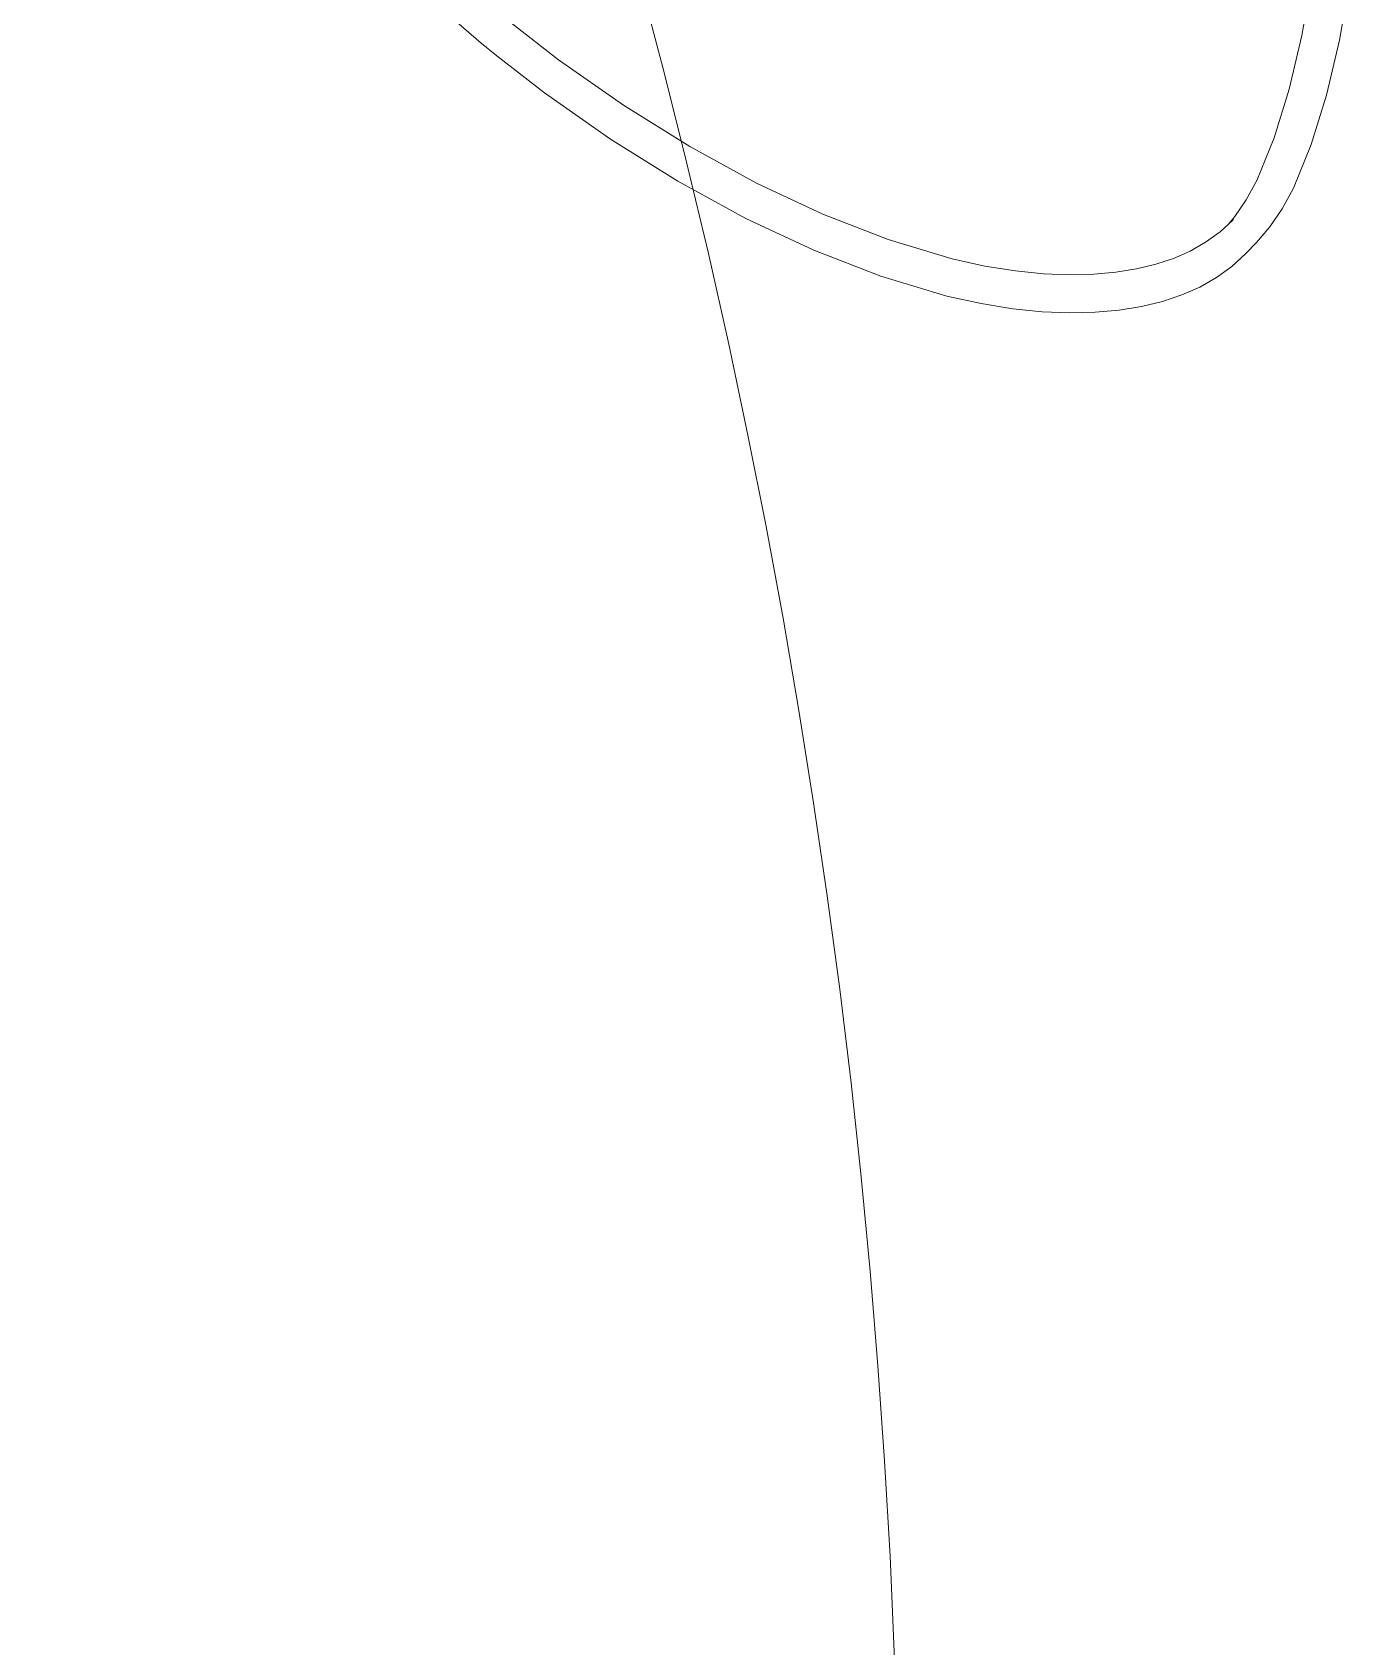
# Model space of a CAD drawing. Header units: millimetres. Extents: x 930469 to 1523124, y -120375 to 411163.
# Drawn here: x 1408444.7 to 1408797.2, y 136331.7 to 136763.9 of the extents above; entities that cross this region are included whole.
import ezdxf

# ---------------------------------------------------------------- set-up
doc = ezdxf.new("R2010")
doc.units = ezdxf.units.MM
for name, color, linetype, lineweight in [('A-NET THAY', 8, 'Continuous', 0), ('COT VACH', 8, 'Continuous', 0), ('xr', 8, 'Continuous', 0)]:
    doc.layers.add(name, color=color, linetype=linetype, lineweight=lineweight)

# ---------------------------------------------------------------- blocks, each defined once
blk = doc.blocks.new('zzz')
at = {"layer": 'xr', "ltscale": 3}
for p, q in [((1238579.58, 19065.43), (1238574.19, 19034.06)), ((1238599.76, 19063.32), (1238594.28, 19031.48)), ((1238134.86, 19029.94), (1238102.86, 19057.79)), ((1238151.07, 19040.57), (1238176.32, 19021.08)), ((1238143.25, 19023.11), (1238134.86, 19029.94)), ((1238574.19, 19034.06), (1238567.41, 19005.26)), ((1238594.28, 19031.48), (1238587.38, 19002.16)), ((1238168.83, 19003.35), (1238143.25, 19023.11)), ((1238176.32, 19021.08), (1238211.04, 18996.69)), ((1238204.07, 18978.6), (1238168.83, 19003.35)), ((1238567.41, 19005.26), (1238559.33, 18979.33)), ((1238587.38, 19002.16), (1238579.14, 18975.71)), ((1238211.04, 18996.69), (1238246.48, 18974.53)), ((1238240.14, 18956.05), (1238204.07, 18978.6)), ((1238559.33, 18979.33), (1238550.05, 18956.45)), ((1238579.14, 18975.71), (1238569.62, 18952.26)), ((1238246.48, 18974.53), (1238282.17, 18954.99)), ((1238276.56, 18936.11), (1238240.14, 18956.05)), ((1238282.17, 18954.99), (1238317.68, 18938.37)), ((1238550.05, 18956.45), (1238544.39, 18946)), ((1238569.62, 18952.26), (1238563.63, 18941.18)), ((1238544.39, 18946), (1238538.32, 18937.09)), ((1238563.63, 18941.18), (1238557.09, 18931.59)), ((1238312.92, 18919.1), (1238276.56, 18936.11)), ((1238317.68, 18938.37), (1238352.69, 18924.84)), ((1238530.38, 18928.9), (1238534.66, 18932.83)), ((1238538.32, 18937.09), (1238534.66, 18932.83)), ((1238534.66, 18932.83), (1238537.57, 18935.51)), ((1238352.69, 18924.84), (1238386.93, 18914.45)), ((1238514.35, 18918.59), (1238522.64, 18923.3)), ((1238522.64, 18923.3), (1238530.38, 18928.9)), ((1238549.92, 18923.26), (1238544.19, 18917.31)), ((1238557.09, 18931.59), (1238549.92, 18923.26)), ((1238348.85, 18905.21), (1238312.92, 18919.1)), ((1238386.93, 18914.45), (1238404.5, 18910.58)), ((1238495.93, 18911.51), (1238505.46, 18914.68)), ((1238505.46, 18914.68), (1238514.35, 18918.59)), ((1238544.19, 18917.31), (1238536.61, 18910.35)), ((1238404.5, 18910.58), (1238420.81, 18907.95)), ((1238420.81, 18907.95), (1238435.89, 18906.42)), ((1238435.89, 18906.42), (1238449.82, 18905.86)), ((1238449.82, 18905.86), (1238462.72, 18906.16)), ((1238462.72, 18906.16), (1238474.64, 18907.23)), ((1238474.64, 18907.23), (1238485.68, 18909.03)), ((1238485.68, 18909.03), (1238495.93, 18911.51)), ((1238536.61, 18910.35), (1238528.39, 18904.4)), ((1238384.08, 18894.52), (1238348.85, 18905.21)), ((1238519.49, 18899.35), (1238509.87, 18895.12)), ((1238528.39, 18904.4), (1238519.49, 18899.35)), ((1238402.46, 18890.47), (1238384.08, 18894.52)), ((1238419.43, 18887.73), (1238402.46, 18890.47)), ((1238488.33, 18888.95), (1238476.38, 18887.01)), ((1238499.49, 18891.66), (1238488.33, 18888.95)), ((1238509.87, 18895.12), (1238499.49, 18891.66)), ((1238435.2, 18886.13), (1238419.43, 18887.73)), ((1238449.88, 18885.54), (1238435.2, 18886.13)), ((1238463.58, 18885.86), (1238449.88, 18885.54)), ((1238476.38, 18887.01), (1238463.58, 18885.86))]:
    blk.add_line(p, q, dxfattribs=at)
blk = doc.blocks.new('frefegthmm')
at = {"layer": 'A-NET THAY', "ltscale": 3}
blk.add_circle((1591960.11, 518898.48), 2000, dxfattribs=at)
at = {"layer": 'A-NET THAY', "xscale": 0.5, "yscale": 0.5, "zscale": 0.5, "rotation": 90}
blk.add_blockref('zzz', (1600967.07, -98280.98), dxfattribs=at)

msp = doc.modelspace()

# ---------------------------------------------------------------- block references
at = {"layer": 'COT VACH', "rotation": 269.9999999999985}
msp.add_blockref('frefegthmm', (887778.35, 1728213.12), dxfattribs=at)

doc.saveas('drawing.dxf')
